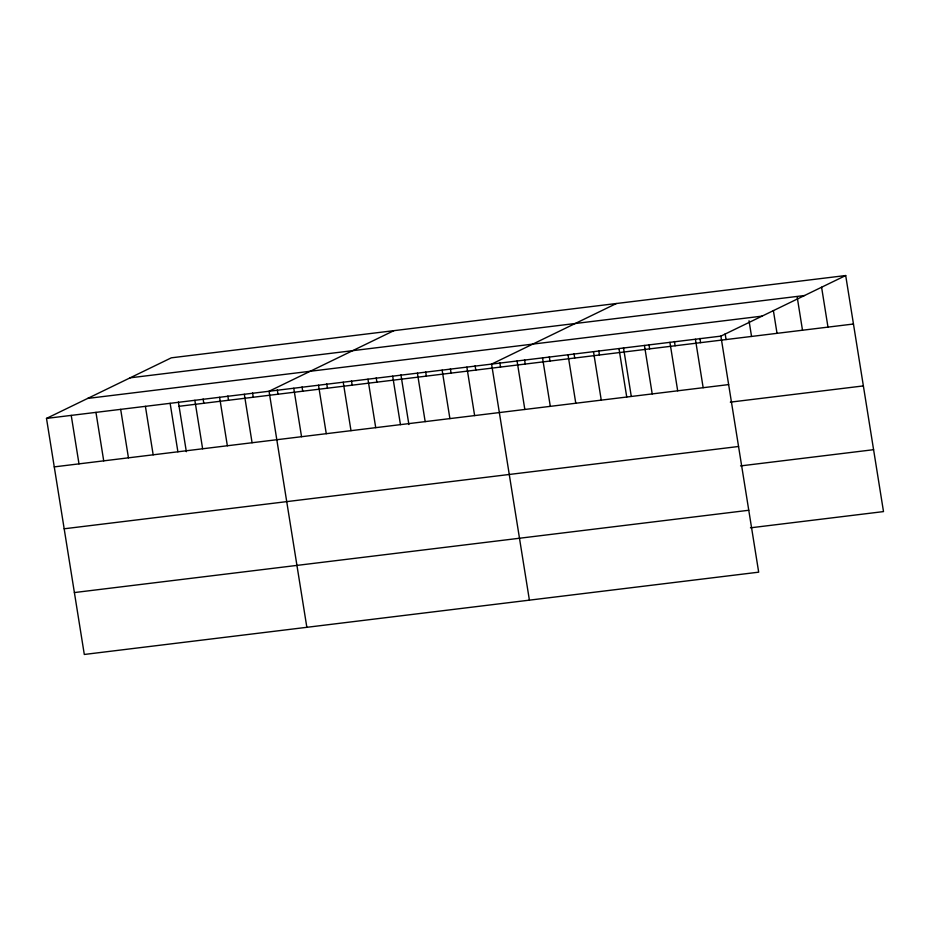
<?xml version="1.0" encoding="UTF-8"?>
<svg xmlns="http://www.w3.org/2000/svg" width="930" height="930" viewBox="0 0 930 930"><rect width="100%" height="100%" fill="white"/><g stroke="black" fill="none" stroke-linecap="round" stroke-linejoin="round"><path stroke-width="1.4" d="M845.696 275.536L720.878 336.125L758.682 572.171L84.305 654.464L46.5 418.407L171.318 357.829L845.696 275.536L883.5 511.593L750.452 527.822M393.855 330.673L269.049 391.251L306.853 627.308M616.404 303.517L491.586 364.107L529.403 600.152M130.119 377.824L804.508 295.531M87.687 398.424L762.065 316.13M46.5 418.407L720.878 336.125M179.072 406.294L853.449 324.012M54.266 466.883L728.643 384.59M730.329 402.144L863.365 385.915M64.182 528.786L738.56 446.493M740.536 465.918L873.584 449.69M74.388 592.561L748.778 510.268M821.585 287.207L827.979 327.116M797.254 297.437L802.497 330.231M773.376 310.527L777.027 333.335M749.034 320.769L751.545 336.451M725.156 333.847L726.074 339.555M699.906 338.38L700.592 342.659M695.408 339.229L703.161 387.705M674.436 341.496L675.122 345.774M669.926 342.345L677.691 390.809M648.954 344.6L649.64 348.878M644.455 345.449L652.209 393.913M623.484 347.715L631.214 396.006M618.973 348.552L626.739 397.029M598.757 350.726L599.443 355.004M593.491 351.668L601.257 400.132M574.031 353.749L574.717 358.027M568.021 354.772L575.786 403.248M549.305 356.76L549.979 361.038M542.539 357.887L550.304 406.352M524.567 359.782L525.252 364.06M517.068 360.991L524.834 409.467M499.84 362.793L500.526 367.071M475.114 365.816L475.8 370.094M466.86 367.118L474.625 415.594M450.387 368.838L451.073 373.104M442.134 370.14L449.899 418.605M425.661 371.849L426.347 376.127M417.407 373.151L425.173 421.627M400.935 374.871L408.886 424.533M392.681 376.173L400.446 424.638M376.208 377.882L376.894 382.16M367.954 379.184L375.72 427.661M351.482 380.905L352.168 385.183M343.228 382.207L350.994 430.671M326.755 383.916L327.441 388.194M318.502 385.218L326.267 433.694M302.029 386.938L302.715 391.216M293.775 388.24L301.541 436.705M277.303 389.949L277.989 394.227M252.576 392.972L253.262 397.25M244.323 394.274L252.077 442.738M227.85 395.982L228.524 400.26M219.596 397.296L227.35 445.761M203.112 399.005L203.798 403.283M194.858 400.307L202.624 448.783M178.386 402.027L186.349 451.689M170.132 403.329L177.897 451.794M145.406 406.34L153.171 454.817M120.679 409.363L128.445 457.827M95.953 412.374L103.718 460.85M71.226 415.396L78.992 463.861"/></g></svg>
